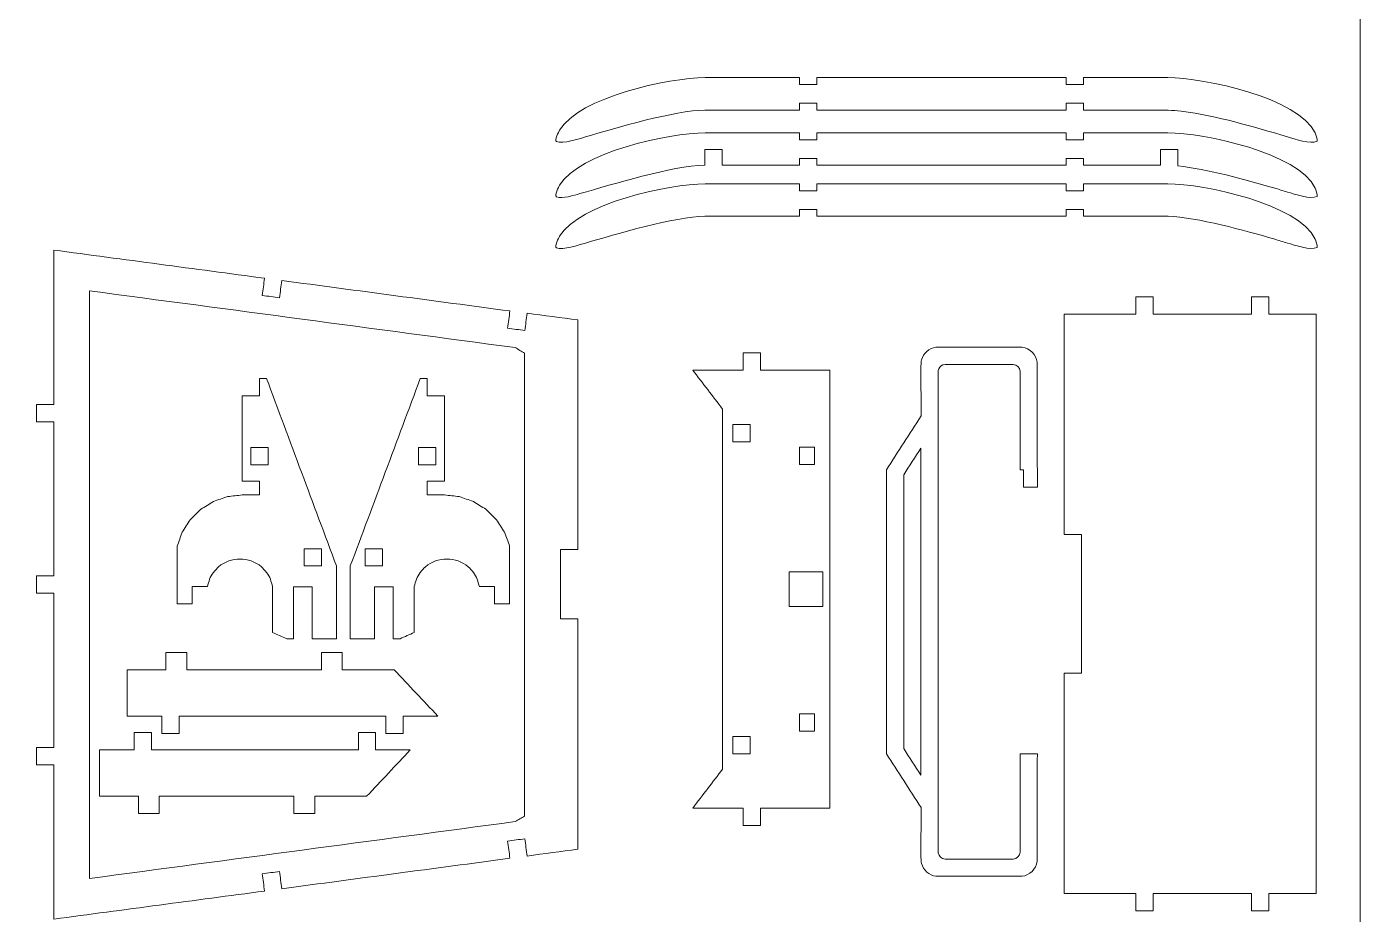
# Model space of a CAD drawing. Header units: centimetres. Extents: x -34.7 to 34.7, y -39.5 to 39.5.
# Drawn here: x 11.65 to 34.67, y -2.88 to 12.44 of the extents above; entities that cross this region are included whole.
import ezdxf

# ---------------------------------------------------------------- set-up
doc = ezdxf.new("R2010")
doc.units = ezdxf.units.CM
doc.header["$MEASUREMENT"] = 0
doc.layers.add('Camada 1', color=7, linetype='Continuous')

msp = doc.modelspace()

# ---------------------------------------------------------------- linework, layer by layer
at = {"layer": 'Camada 1', "color": 5, "lineweight": 9}
msp.add_open_spline([(-34.66849, -39.45036), (-34.66849, -39.45036), (-34.66849, 39.45036), (-34.66849, 39.45036), (-34.66849, 39.45036), (-34.66849, 39.45036), (34.66849, 39.45036), (34.66849, 39.45036), (34.66849, 39.45036), (34.66849, 39.45036), (34.66849, -39.45036), (34.66849, -39.45036), (34.66849, -39.45036), (34.66849, -39.45036), (-34.66849, -39.45036), (-34.66849, -39.45036)], degree=3, knots=[0, 0, 0, 0, 0.2, 0.2, 0.2, 0.2, 0.4, 0.4, 0.4, 0.4, 0.6, 0.6, 0.6, 0.6, 1, 1, 1, 1], dxfattribs=at)
at = {"layer": 'Camada 1', "color": 3, "lineweight": 9}
for points, knots in [([(31.34989, 11.00194), (30.86288, 11.00191), (30.37589, 11.00185), (29.88888, 11.00184), (29.88888, 11.00184), (29.88888, 11.04168), (29.88888, 11.08153), (29.88888, 11.12137), (29.88888, 11.12137), (29.78926, 11.12137), (29.68965, 11.12137), (29.59003, 11.12137), (29.59003, 11.12137), (29.59003, 11.08153), (29.59003, 11.04168), (29.59003, 11.00184), (29.59003, 11.00184), (28.15554, 11.00184), (26.72104, 11.00184), (25.28655, 11.00184), (25.28655, 11.00184), (25.28655, 11.04168), (25.28655, 11.08153), (25.28655, 11.12137), (25.28655, 11.12137), (25.18693, 11.12137), (25.08731, 11.12137), (24.98769, 11.12137), (24.98769, 11.12137), (24.98769, 11.08153), (24.98769, 11.04168), (24.98769, 11.00184), (24.98769, 11.00184), (24.44405, 11.00182), (23.9004, 11.00181), (23.35675, 11.0018), (23.35675, 11.0018), (22.84192, 10.99679), (21.80978, 10.691), (21.29722, 10.54005), (21.29722, 10.54005), (21.18567, 10.50718), (20.9046, 10.41074), (20.7973, 10.45895), (20.7973, 10.45895), (20.75802, 10.4766), (20.83389, 10.63181), (20.84901, 10.65656), (20.84901, 10.65656), (21.19872, 11.22866), (22.72488, 11.55739), (23.3648, 11.562), (23.3648, 11.562), (23.90577, 11.562), (24.44673, 11.562), (24.98769, 11.562), (24.98769, 11.562), (24.98769, 11.52216), (24.98769, 11.48229), (24.98769, 11.44246), (24.98769, 11.44246), (25.08731, 11.44246), (25.18693, 11.44246), (25.28655, 11.44246), (25.28655, 11.44246), (25.28655, 11.48229), (25.28655, 11.52216), (25.28655, 11.562), (25.28655, 11.562), (26.72104, 11.562), (28.15554, 11.562), (29.59003, 11.562), (29.59003, 11.562), (29.59003, 11.52216), (29.59003, 11.48229), (29.59003, 11.44246), (29.59003, 11.44246), (29.68965, 11.44246), (29.78926, 11.44246), (29.88888, 11.44246), (29.88888, 11.44246), (29.88888, 11.48229), (29.88888, 11.52216), (29.88888, 11.562), (29.88888, 11.562), (30.37445, 11.562), (30.86002, 11.562), (31.34559, 11.562), (31.34559, 11.562), (31.98065, 11.55741), (33.59558, 11.21638), (33.8871, 10.60931), (33.8871, 10.60931), (33.90473, 10.57259), (33.92759, 10.50579), (33.92285, 10.46398), (33.92285, 10.46398), (33.81084, 10.40633), (33.53562, 10.50399), (33.41317, 10.54005), (33.41317, 10.54005), (32.8005, 10.72047), (32.21551, 10.89662), (31.57929, 10.9837), (31.57929, 10.9837), (31.50283, 10.98978), (31.42636, 10.99585), (31.34989, 11.00194)], [0, 0, 0, 0, 0.03571429, 0.03571429, 0.03571429, 0.03571429, 0.07142857, 0.07142857, 0.07142857, 0.07142857, 0.10714286, 0.10714286, 0.10714286, 0.10714286, 0.14285714, 0.14285714, 0.14285714, 0.14285714, 0.17857143, 0.17857143, 0.17857143, 0.17857143, 0.21428571, 0.21428571, 0.21428571, 0.21428571, 0.25, 0.25, 0.25, 0.25, 0.28571429, 0.28571429, 0.28571429, 0.28571429, 0.32142857, 0.32142857, 0.32142857, 0.32142857, 0.35714286, 0.35714286, 0.35714286, 0.35714286, 0.39285714, 0.39285714, 0.39285714, 0.39285714, 0.42857143, 0.42857143, 0.42857143, 0.42857143, 0.46428571, 0.46428571, 0.46428571, 0.46428571, 0.5, 0.5, 0.5, 0.5, 0.53571429, 0.53571429, 0.53571429, 0.53571429, 0.57142857, 0.57142857, 0.57142857, 0.57142857, 0.60714286, 0.60714286, 0.60714286, 0.60714286, 0.64285714, 0.64285714, 0.64285714, 0.64285714, 0.67857143, 0.67857143, 0.67857143, 0.67857143, 0.71428571, 0.71428571, 0.71428571, 0.71428571, 0.75, 0.75, 0.75, 0.75, 0.78571429, 0.78571429, 0.78571429, 0.78571429, 0.82142857, 0.82142857, 0.82142857, 0.82142857, 0.85714286, 0.85714286, 0.85714286, 0.85714286, 0.89285714, 0.89285714, 0.89285714, 0.89285714, 0.92857143, 0.92857143, 0.92857143, 0.92857143, 1, 1, 1, 1]), ([(31.51757, 10.03815), (31.51757, 10.13243), (31.51757, 10.2267), (31.51757, 10.32099), (31.51757, 10.32099), (31.41755, 10.32099), (31.31754, 10.32099), (31.21754, 10.32099), (31.21754, 10.32099), (31.21754, 10.23058), (31.21754, 10.14015), (31.21754, 10.04974), (31.21754, 10.04974), (30.77465, 10.04973), (30.33176, 10.04973), (29.88888, 10.04972), (29.88888, 10.04972), (29.88888, 10.08956), (29.88888, 10.12941), (29.88888, 10.16927), (29.88888, 10.16927), (29.78926, 10.16927), (29.68965, 10.16925), (29.59003, 10.16925), (29.59003, 10.16925), (29.59003, 10.12941), (29.59003, 10.08956), (29.59003, 10.04972), (29.59003, 10.04972), (28.15554, 10.04968), (26.72104, 10.04966), (25.28655, 10.04963), (25.28655, 10.04963), (25.28655, 10.08948), (25.28655, 10.12932), (25.28655, 10.16917), (25.28655, 10.16917), (25.18693, 10.16917), (25.08731, 10.16917), (24.98769, 10.16917), (24.98769, 10.16917), (24.98769, 10.12932), (24.98769, 10.08947), (24.98769, 10.04962), (24.98769, 10.04962), (24.54406, 10.04961), (24.10043, 10.04961), (23.65679, 10.04959), (23.65679, 10.04959), (23.65679, 10.14005), (23.65679, 10.23053), (23.65679, 10.32099), (23.65679, 10.32099), (23.55677, 10.32099), (23.45676, 10.32099), (23.35675, 10.32099), (23.35675, 10.32099), (23.35675, 10.23053), (23.35675, 10.14005), (23.35675, 10.04959), (23.35675, 10.04959), (22.77875, 10.03836), (21.7724, 9.72283), (21.20019, 9.55954), (21.20019, 9.55954), (21.10337, 9.53192), (20.89263, 9.46394), (20.7973, 9.50675), (20.7973, 9.50675), (20.75799, 9.52441), (20.83398, 9.67978), (20.84901, 9.70435), (20.84901, 9.70435), (21.19871, 10.27645), (22.72488, 10.60519), (23.3648, 10.60981), (23.3648, 10.60981), (23.90577, 10.60981), (24.44673, 10.60981), (24.98769, 10.60981), (24.98769, 10.60981), (24.98769, 10.56996), (24.98769, 10.5301), (24.98769, 10.49026), (24.98769, 10.49026), (25.08731, 10.49026), (25.18693, 10.49026), (25.28655, 10.49026), (25.28655, 10.49026), (25.28655, 10.5301), (25.28655, 10.56996), (25.28655, 10.60981), (25.28655, 10.60981), (26.72104, 10.60981), (28.15554, 10.60981), (29.59003, 10.60981), (29.59003, 10.60981), (29.59003, 10.56996), (29.59003, 10.5301), (29.59003, 10.49026), (29.59003, 10.49026), (29.68965, 10.49026), (29.78926, 10.49026), (29.88888, 10.49026), (29.88888, 10.49026), (29.88888, 10.5301), (29.88888, 10.56996), (29.88888, 10.60981), (29.88888, 10.60981), (30.37445, 10.60981), (30.86002, 10.60981), (31.34559, 10.60981), (31.34559, 10.60981), (31.98063, 10.60522), (33.59565, 10.26415), (33.8871, 9.65711), (33.8871, 9.65711), (33.90473, 9.62039), (33.92759, 9.55357), (33.92285, 9.51178), (33.92285, 9.51178), (33.81083, 9.45412), (33.53565, 9.55178), (33.41317, 9.58785), (33.41317, 9.58785), (33.33492, 9.6111), (33.25668, 9.63436), (33.17842, 9.65762), (33.17842, 9.65762), (32.67687, 9.80467), (32.034, 9.98244), (31.51757, 10.03815)], [0, 0, 0, 0, 0.02941176, 0.02941176, 0.02941176, 0.02941176, 0.05882353, 0.05882353, 0.05882353, 0.05882353, 0.08823529, 0.08823529, 0.08823529, 0.08823529, 0.11764706, 0.11764706, 0.11764706, 0.11764706, 0.14705882, 0.14705882, 0.14705882, 0.14705882, 0.17647059, 0.17647059, 0.17647059, 0.17647059, 0.20588235, 0.20588235, 0.20588235, 0.20588235, 0.23529412, 0.23529412, 0.23529412, 0.23529412, 0.26470588, 0.26470588, 0.26470588, 0.26470588, 0.29411765, 0.29411765, 0.29411765, 0.29411765, 0.32352941, 0.32352941, 0.32352941, 0.32352941, 0.35294118, 0.35294118, 0.35294118, 0.35294118, 0.38235294, 0.38235294, 0.38235294, 0.38235294, 0.41176471, 0.41176471, 0.41176471, 0.41176471, 0.44117647, 0.44117647, 0.44117647, 0.44117647, 0.47058824, 0.47058824, 0.47058824, 0.47058824, 0.5, 0.5, 0.5, 0.5, 0.52941176, 0.52941176, 0.52941176, 0.52941176, 0.55882353, 0.55882353, 0.55882353, 0.55882353, 0.58823529, 0.58823529, 0.58823529, 0.58823529, 0.61764706, 0.61764706, 0.61764706, 0.61764706, 0.64705882, 0.64705882, 0.64705882, 0.64705882, 0.67647059, 0.67647059, 0.67647059, 0.67647059, 0.70588235, 0.70588235, 0.70588235, 0.70588235, 0.73529412, 0.73529412, 0.73529412, 0.73529412, 0.76470588, 0.76470588, 0.76470588, 0.76470588, 0.79411765, 0.79411765, 0.79411765, 0.79411765, 0.82352941, 0.82352941, 0.82352941, 0.82352941, 0.85294118, 0.85294118, 0.85294118, 0.85294118, 0.88235294, 0.88235294, 0.88235294, 0.88235294, 0.91176471, 0.91176471, 0.91176471, 0.91176471, 0.94117647, 0.94117647, 0.94117647, 0.94117647, 1, 1, 1, 1]), ([(31.34989, 9.16929), (30.86288, 9.16925), (30.37589, 9.16921), (29.88888, 9.16917), (29.88888, 9.16917), (29.88888, 9.20902), (29.88888, 9.24887), (29.88888, 9.28872), (29.88888, 9.28872), (29.78926, 9.28872), (29.68965, 9.28872), (29.59003, 9.28872), (29.59003, 9.28872), (29.59003, 9.24887), (29.59003, 9.20902), (29.59003, 9.16917), (29.59003, 9.16917), (28.15554, 9.16917), (26.72104, 9.16917), (25.28655, 9.16917), (25.28655, 9.16917), (25.28655, 9.20902), (25.28655, 9.24887), (25.28655, 9.28872), (25.28655, 9.28872), (25.18693, 9.28872), (25.08731, 9.28872), (24.98769, 9.28872), (24.98769, 9.28872), (24.98769, 9.24887), (24.98769, 9.20902), (24.98769, 9.16917), (24.98769, 9.16917), (24.44405, 9.16916), (23.9004, 9.16916), (23.35675, 9.16915), (23.35675, 9.16915), (22.84072, 9.16383), (21.81076, 8.85863), (21.29722, 8.70739), (21.29722, 8.70739), (21.18574, 8.67456), (20.90457, 8.57809), (20.7973, 8.62628), (20.7973, 8.62628), (20.75805, 8.64393), (20.83378, 8.79898), (20.84901, 8.8239), (20.84901, 8.8239), (21.19873, 9.39597), (22.72528, 9.72491), (23.3648, 9.72934), (23.3648, 9.72934), (23.90577, 9.72934), (24.44673, 9.72934), (24.98769, 9.72934), (24.98769, 9.72934), (24.98769, 9.6895), (24.98769, 9.64966), (24.98769, 9.60981), (24.98769, 9.60981), (25.08731, 9.60981), (25.18693, 9.60981), (25.28655, 9.60981), (25.28655, 9.60981), (25.28655, 9.64966), (25.28655, 9.6895), (25.28655, 9.72934), (25.28655, 9.72934), (26.72104, 9.72934), (28.15554, 9.72934), (29.59003, 9.72934), (29.59003, 9.72934), (29.59003, 9.6895), (29.59003, 9.64966), (29.59003, 9.60981), (29.59003, 9.60981), (29.68965, 9.60981), (29.78926, 9.60981), (29.88888, 9.60981), (29.88888, 9.60981), (29.88888, 9.64966), (29.88888, 9.6895), (29.88888, 9.72934), (29.88888, 9.72934), (30.37445, 9.72934), (30.86002, 9.72934), (31.34559, 9.72934), (31.34559, 9.72934), (31.98025, 9.72495), (33.59562, 9.38365), (33.8871, 8.77667), (33.8871, 8.77667), (33.90471, 8.73999), (33.92761, 8.67309), (33.92285, 8.63133), (33.92285, 8.63133), (33.81104, 8.57364), (33.53538, 8.6714), (33.41317, 8.70739), (33.41317, 8.70739), (33.33492, 8.73064), (33.25668, 8.7539), (33.17842, 8.77715), (33.17842, 8.77715), (32.67917, 8.92359), (31.86278, 9.15158), (31.34989, 9.16929)], [0, 0, 0, 0, 0.03571429, 0.03571429, 0.03571429, 0.03571429, 0.07142857, 0.07142857, 0.07142857, 0.07142857, 0.10714286, 0.10714286, 0.10714286, 0.10714286, 0.14285714, 0.14285714, 0.14285714, 0.14285714, 0.17857143, 0.17857143, 0.17857143, 0.17857143, 0.21428571, 0.21428571, 0.21428571, 0.21428571, 0.25, 0.25, 0.25, 0.25, 0.28571429, 0.28571429, 0.28571429, 0.28571429, 0.32142857, 0.32142857, 0.32142857, 0.32142857, 0.35714286, 0.35714286, 0.35714286, 0.35714286, 0.39285714, 0.39285714, 0.39285714, 0.39285714, 0.42857143, 0.42857143, 0.42857143, 0.42857143, 0.46428571, 0.46428571, 0.46428571, 0.46428571, 0.5, 0.5, 0.5, 0.5, 0.53571429, 0.53571429, 0.53571429, 0.53571429, 0.57142857, 0.57142857, 0.57142857, 0.57142857, 0.60714286, 0.60714286, 0.60714286, 0.60714286, 0.64285714, 0.64285714, 0.64285714, 0.64285714, 0.67857143, 0.67857143, 0.67857143, 0.67857143, 0.71428571, 0.71428571, 0.71428571, 0.71428571, 0.75, 0.75, 0.75, 0.75, 0.78571429, 0.78571429, 0.78571429, 0.78571429, 0.82142857, 0.82142857, 0.82142857, 0.82142857, 0.85714286, 0.85714286, 0.85714286, 0.85714286, 0.89285714, 0.89285714, 0.89285714, 0.89285714, 0.92857143, 0.92857143, 0.92857143, 0.92857143, 1, 1, 1, 1]), ([(21.16387, 7.37902), (20.87255, 7.41777), (20.58119, 7.45653), (20.28987, 7.49527), (20.28987, 7.49527), (20.27665, 7.39614), (20.26341, 7.297), (20.25019, 7.19787), (20.25019, 7.19787), (20.15105, 7.21109), (20.05192, 7.22433), (19.95276, 7.23755), (19.95276, 7.23755), (19.96602, 7.33668), (19.97924, 7.43582), (19.99247, 7.53495), (19.99247, 7.53495), (18.68021, 7.71004), (17.36793, 7.88512), (16.05567, 8.06021), (16.05567, 8.06021), (16.04245, 7.96108), (16.02922, 7.86195), (16.01601, 7.76283), (16.01601, 7.76283), (15.91688, 7.77605), (15.81774, 7.78928), (15.71861, 7.8025), (15.71861, 7.8025), (15.73184, 7.90163), (15.74507, 8.00077), (15.75829, 8.09989), (15.75829, 8.09989), (14.54604, 8.26164), (13.33379, 8.42339), (12.12152, 8.58513), (12.12152, 8.58513), (12.12152, 7.69784), (12.12152, 6.81055), (12.12152, 5.92325), (12.12152, 5.92325), (12.02152, 5.92325), (11.92152, 5.92325), (11.8215, 5.92325), (11.8215, 5.92325), (11.8215, 5.82325), (11.8215, 5.72323), (11.8215, 5.6232), (11.8215, 5.6232), (11.92152, 5.6232), (12.02152, 5.6232), (12.12152, 5.6232), (12.12152, 5.6232), (12.12152, 4.73592), (12.12152, 3.84864), (12.12152, 2.96135), (12.12152, 2.96135), (12.02152, 2.96135), (11.92152, 2.96135), (11.8215, 2.96135), (11.8215, 2.96135), (11.8215, 2.86133), (11.8215, 2.76133), (11.8215, 2.66132), (11.8215, 2.66132), (11.92152, 2.66132), (12.02152, 2.66132), (12.12152, 2.66132), (12.12152, 2.66132), (12.12152, 1.77402), (12.12152, 0.88672), (12.12152, -0.00058), (12.12152, -0.00058), (12.02152, -0.00058), (11.92152, -0.00058), (11.8215, -0.00058), (11.8215, -0.00058), (11.8215, -0.1006), (11.8215, -0.20059), (11.8215, -0.3006), (11.8215, -0.3006), (11.92152, -0.3006), (12.02152, -0.3006), (12.12152, -0.3006), (12.12152, -0.3006), (12.12152, -1.18789), (12.12152, -2.07519), (12.12152, -2.96247), (12.12152, -2.96247), (13.33379, -2.80073), (14.54604, -2.63898), (15.75829, -2.47723), (15.75829, -2.47723), (15.74507, -2.3781), (15.73184, -2.27898), (15.71861, -2.17985), (15.71861, -2.17985), (15.81774, -2.16661), (15.91688, -2.1534), (16.01601, -2.14016), (16.01601, -2.14016), (16.02922, -2.2393), (16.04245, -2.33843), (16.05567, -2.43757), (16.05567, -2.43757), (17.36793, -2.26246), (18.68021, -2.08738), (19.99247, -1.91228), (19.99247, -1.91228), (19.97924, -1.81315), (19.96602, -1.71402), (19.95276, -1.61489), (19.95276, -1.61489), (20.05192, -1.60166), (20.15105, -1.58844), (20.25019, -1.5752), (20.25019, -1.5752), (20.26341, -1.67434), (20.27665, -1.77348), (20.28987, -1.8726), (20.28987, -1.8726), (20.58119, -1.83379), (20.87255, -1.79498), (21.16387, -1.75616), (21.16387, -1.75616), (21.16387, -0.42998), (21.16387, 0.89619), (21.16387, 2.22237), (21.16387, 2.22237), (21.06426, 2.22237), (20.96465, 2.22237), (20.86503, 2.22237), (20.86503, 2.22237), (20.86503, 2.62083), (20.86503, 3.01932), (20.86503, 3.41778), (20.86503, 3.41778), (20.96465, 3.41778), (21.06426, 3.41778), (21.16387, 3.41778), (21.16387, 3.41778), (21.16387, 4.7382), (21.16387, 6.05861), (21.16387, 7.37902)], [0, 0, 0, 0, 0.02702703, 0.02702703, 0.02702703, 0.02702703, 0.05405405, 0.05405405, 0.05405405, 0.05405405, 0.08108108, 0.08108108, 0.08108108, 0.08108108, 0.10810811, 0.10810811, 0.10810811, 0.10810811, 0.13513514, 0.13513514, 0.13513514, 0.13513514, 0.16216216, 0.16216216, 0.16216216, 0.16216216, 0.18918919, 0.18918919, 0.18918919, 0.18918919, 0.21621622, 0.21621622, 0.21621622, 0.21621622, 0.24324324, 0.24324324, 0.24324324, 0.24324324, 0.27027027, 0.27027027, 0.27027027, 0.27027027, 0.2972973, 0.2972973, 0.2972973, 0.2972973, 0.32432432, 0.32432432, 0.32432432, 0.32432432, 0.35135135, 0.35135135, 0.35135135, 0.35135135, 0.37837838, 0.37837838, 0.37837838, 0.37837838, 0.40540541, 0.40540541, 0.40540541, 0.40540541, 0.43243243, 0.43243243, 0.43243243, 0.43243243, 0.45945946, 0.45945946, 0.45945946, 0.45945946, 0.48648649, 0.48648649, 0.48648649, 0.48648649, 0.51351351, 0.51351351, 0.51351351, 0.51351351, 0.54054054, 0.54054054, 0.54054054, 0.54054054, 0.56756757, 0.56756757, 0.56756757, 0.56756757, 0.59459459, 0.59459459, 0.59459459, 0.59459459, 0.62162162, 0.62162162, 0.62162162, 0.62162162, 0.64864865, 0.64864865, 0.64864865, 0.64864865, 0.67567568, 0.67567568, 0.67567568, 0.67567568, 0.7027027, 0.7027027, 0.7027027, 0.7027027, 0.72972973, 0.72972973, 0.72972973, 0.72972973, 0.75675676, 0.75675676, 0.75675676, 0.75675676, 0.78378378, 0.78378378, 0.78378378, 0.78378378, 0.81081081, 0.81081081, 0.81081081, 0.81081081, 0.83783784, 0.83783784, 0.83783784, 0.83783784, 0.86486486, 0.86486486, 0.86486486, 0.86486486, 0.89189189, 0.89189189, 0.89189189, 0.89189189, 0.91891892, 0.91891892, 0.91891892, 0.91891892, 0.94594595, 0.94594595, 0.94594595, 0.94594595, 1, 1, 1, 1]), ([(20.24518, 6.80639), (20.19132, 6.83846), (20.13748, 6.87053), (20.08363, 6.90259), (20.08363, 6.90259), (17.63451, 7.22937), (15.18539, 7.55614), (12.73628, 7.88292), (12.73628, 7.88292), (12.73628, 4.50184), (12.73628, 1.1208), (12.73628, -2.26027), (12.73628, -2.26027), (15.18539, -1.93351), (17.63451, -1.60672), (20.08363, -1.27995), (20.08363, -1.27995), (20.13748, -1.24787), (20.19132, -1.21579), (20.24518, -1.18371), (20.24518, -1.18371), (20.24518, 1.47965), (20.24518, 4.14302), (20.24518, 6.80639)], [0, 0, 0, 0, 0.14285714, 0.14285714, 0.14285714, 0.14285714, 0.28571429, 0.28571429, 0.28571429, 0.28571429, 0.42857143, 0.42857143, 0.42857143, 0.42857143, 0.57142857, 0.57142857, 0.57142857, 0.57142857, 0.71428571, 0.71428571, 0.71428571, 0.71428571, 1, 1, 1, 1]), ([(30.79712, -2.82042), (30.79712, -2.7208), (30.79712, -2.62118), (30.79712, -2.52156), (30.79712, -2.52156), (30.3843, -2.5215), (29.97147, -2.52143), (29.55865, -2.52137), (29.55865, -2.52137), (29.55938, -1.17816), (29.55985, 0.06539), (29.56004, 1.28426), (29.56004, 1.28426), (29.56004, 1.28426), (29.85923, 1.28411), (29.85923, 1.28411), (29.85923, 1.28411), (29.85923, 2.08106), (29.85923, 2.87799), (29.85923, 3.67493), (29.85923, 3.67493), (29.85923, 3.67493), (29.56006, 3.67486), (29.56006, 3.67486), (29.56006, 3.67486), (29.55988, 4.89417), (29.55943, 6.13809), (29.55865, 7.48171), (29.55865, 7.48171), (29.97147, 7.48177), (30.3843, 7.48184), (30.79712, 7.48191), (30.79712, 7.48191), (30.79712, 7.58153), (30.79712, 7.68114), (30.79712, 7.78075), (30.79712, 7.78075), (30.89674, 7.78075), (30.99636, 7.78075), (31.09597, 7.78075), (31.09597, 7.78075), (31.09597, 7.68114), (31.09597, 7.58153), (31.09597, 7.48191), (31.09597, 7.48191), (31.66131, 7.48191), (32.22666, 7.48191), (32.79199, 7.48191), (32.79199, 7.48191), (32.79199, 7.58153), (32.79199, 7.68114), (32.79199, 7.78075), (32.79199, 7.78075), (32.89161, 7.78075), (32.99122, 7.78075), (33.09084, 7.78075), (33.09084, 7.78075), (33.09084, 7.68114), (33.09084, 7.58153), (33.09084, 7.48191), (33.09084, 7.48191), (33.36355, 7.48191), (33.63627, 7.48191), (33.90897, 7.48191), (33.90897, 7.48191), (33.90897, 4.1474), (33.90896, 0.81293), (33.90896, -2.52156), (33.90896, -2.52156), (33.63625, -2.52156), (33.36355, -2.52156), (33.09084, -2.52156), (33.09084, -2.52156), (33.09084, -2.62118), (33.09084, -2.7208), (33.09084, -2.82042), (33.09084, -2.82042), (32.99122, -2.82042), (32.89161, -2.82042), (32.79199, -2.82042), (32.79199, -2.82042), (32.79199, -2.7208), (32.79199, -2.62118), (32.79199, -2.52156), (32.79199, -2.52156), (32.22666, -2.52156), (31.66131, -2.52156), (31.09597, -2.52156), (31.09597, -2.52156), (31.09597, -2.62118), (31.09597, -2.7208), (31.09597, -2.82042), (31.09597, -2.82042), (30.99636, -2.82042), (30.89674, -2.82042), (30.79712, -2.82042)], [0, 0, 0, 0, 0.04, 0.04, 0.04, 0.04, 0.08, 0.08, 0.08, 0.08, 0.12, 0.12, 0.12, 0.12, 0.16, 0.16, 0.16, 0.16, 0.2, 0.2, 0.2, 0.2, 0.24, 0.24, 0.24, 0.24, 0.28, 0.28, 0.28, 0.28, 0.32, 0.32, 0.32, 0.32, 0.36, 0.36, 0.36, 0.36, 0.4, 0.4, 0.4, 0.4, 0.44, 0.44, 0.44, 0.44, 0.48, 0.48, 0.48, 0.48, 0.52, 0.52, 0.52, 0.52, 0.56, 0.56, 0.56, 0.56, 0.6, 0.6, 0.6, 0.6, 0.64, 0.64, 0.64, 0.64, 0.68, 0.68, 0.68, 0.68, 0.72, 0.72, 0.72, 0.72, 0.76, 0.76, 0.76, 0.76, 0.8, 0.8, 0.8, 0.8, 0.84, 0.84, 0.84, 0.84, 0.88, 0.88, 0.88, 0.88, 0.92, 0.92, 0.92, 0.92, 1, 1, 1, 1]), ([(27.38574, 6.50527), (27.38574, 3.73056), (27.38574, 0.95584), (27.38574, -1.81887), (27.38574, -1.81887), (27.39188, -1.88135), (27.4404, -1.91942), (27.50272, -1.92556), (27.50272, -1.92556), (27.89396, -1.92556), (28.28521, -1.92556), (28.67645, -1.92556), (28.67645, -1.92556), (28.74582, -1.91642), (28.79136, -1.87665), (28.796, -1.80601), (28.796, -1.80601), (28.796, -1.23981), (28.796, -0.6736), (28.796, -0.10738), (28.796, -0.10738), (28.8955, -0.10738), (28.99499, -0.10738), (29.09449, -0.10738), (29.09449, -0.10738), (29.09377, -0.72645), (29.09302, -1.3455), (29.0923, -1.96457), (29.0923, -1.96457), (29.0749, -2.09607), (28.96079, -2.2083), (28.83501, -2.22185), (28.83501, -2.22185), (28.33806, -2.22185), (27.84111, -2.22185), (27.34418, -2.22185), (27.34418, -2.22185), (27.22459, -2.206), (27.12892, -2.11636), (27.09451, -2.00291), (27.09451, -2.00291), (27.07136, -1.92655), (27.09772, -1.07285), (27.08688, -1.03598), (27.08688, -1.03598), (26.88765, -0.72645), (26.68841, -0.41691), (26.48918, -0.10738), (26.48918, -0.10738), (26.48918, 1.52634), (26.48918, 3.16007), (26.48918, 4.79379), (26.48918, 4.79379), (26.68841, 5.10332), (26.88765, 5.41284), (27.08688, 5.72237), (27.08688, 5.72237), (27.09772, 5.75925), (27.07136, 6.61294), (27.09451, 6.6893), (27.09451, 6.6893), (27.12914, 6.80344), (27.23065, 6.89592), (27.34418, 6.90825), (27.34418, 6.90825), (27.84111, 6.90825), (28.33806, 6.90825), (28.83501, 6.90825), (28.83501, 6.90825), (28.96449, 6.89108), (29.07518, 6.78039), (29.0923, 6.65096), (29.0923, 6.65096), (29.09314, 5.93228), (29.09399, 5.21362), (29.09485, 4.49494), (29.09485, 4.49494), (29.01516, 4.49494), (28.93543, 4.49494), (28.85577, 4.49494), (28.85577, 4.49494), (28.85577, 4.59456), (28.85577, 4.69418), (28.85577, 4.79379), (28.85577, 4.79379), (28.83584, 4.79379), (28.81592, 4.79379), (28.796, 4.79379), (28.796, 4.79379), (28.796, 5.36), (28.796, 5.92621), (28.796, 6.49242), (28.796, 6.49242), (28.78904, 6.56294), (28.74697, 6.60501), (28.67645, 6.61195), (28.67645, 6.61195), (28.28521, 6.61195), (27.89396, 6.61195), (27.50272, 6.61195), (27.50272, 6.61195), (27.43851, 6.60563), (27.42094, 6.58106), (27.39228, 6.53816), (27.39228, 6.53816), (27.39011, 6.52719), (27.38792, 6.51623), (27.38574, 6.50527)], [0, 0, 0, 0, 0.03571429, 0.03571429, 0.03571429, 0.03571429, 0.07142857, 0.07142857, 0.07142857, 0.07142857, 0.10714286, 0.10714286, 0.10714286, 0.10714286, 0.14285714, 0.14285714, 0.14285714, 0.14285714, 0.17857143, 0.17857143, 0.17857143, 0.17857143, 0.21428571, 0.21428571, 0.21428571, 0.21428571, 0.25, 0.25, 0.25, 0.25, 0.28571429, 0.28571429, 0.28571429, 0.28571429, 0.32142857, 0.32142857, 0.32142857, 0.32142857, 0.35714286, 0.35714286, 0.35714286, 0.35714286, 0.39285714, 0.39285714, 0.39285714, 0.39285714, 0.42857143, 0.42857143, 0.42857143, 0.42857143, 0.46428571, 0.46428571, 0.46428571, 0.46428571, 0.5, 0.5, 0.5, 0.5, 0.53571429, 0.53571429, 0.53571429, 0.53571429, 0.57142857, 0.57142857, 0.57142857, 0.57142857, 0.60714286, 0.60714286, 0.60714286, 0.60714286, 0.64285714, 0.64285714, 0.64285714, 0.64285714, 0.67857143, 0.67857143, 0.67857143, 0.67857143, 0.71428571, 0.71428571, 0.71428571, 0.71428571, 0.75, 0.75, 0.75, 0.75, 0.78571429, 0.78571429, 0.78571429, 0.78571429, 0.82142857, 0.82142857, 0.82142857, 0.82142857, 0.85714286, 0.85714286, 0.85714286, 0.85714286, 0.89285714, 0.89285714, 0.89285714, 0.89285714, 0.92857143, 0.92857143, 0.92857143, 0.92857143, 1, 1, 1, 1]), ([(24.31603, -1.04613), (24.71451, -1.04613), (25.11295, -1.04613), (25.51144, -1.04613), (25.51144, -1.04613), (25.51144, 1.47413), (25.51144, 3.99437), (25.51144, 6.51463), (25.51144, 6.51463), (25.11295, 6.51463), (24.71451, 6.51463), (24.31603, 6.51463), (24.31603, 6.51463), (24.31603, 6.61465), (24.31603, 6.71465), (24.31603, 6.81465), (24.31603, 6.81465), (24.21603, 6.81465), (24.11601, 6.81465), (24.016, 6.81465), (24.016, 6.81465), (24.016, 6.71465), (24.016, 6.61465), (24.016, 6.51463), (24.016, 6.51463), (23.72647, 6.51463), (23.43694, 6.51463), (23.14742, 6.51463), (23.14742, 6.51463), (23.31931, 6.28985), (23.49121, 6.06507), (23.66311, 5.84029), (23.66311, 5.84029), (23.66311, 3.76959), (23.66311, 1.6989), (23.66311, -0.3718), (23.66311, -0.3718), (23.49121, -0.59657), (23.31931, -0.82136), (23.14742, -1.04613), (23.14742, -1.04613), (23.43694, -1.04613), (23.72647, -1.04613), (24.016, -1.04613), (24.016, -1.04613), (24.016, -1.14614), (24.016, -1.24614), (24.016, -1.34615), (24.016, -1.34615), (24.11601, -1.34615), (24.21603, -1.34615), (24.31603, -1.34615), (24.31603, -1.34615), (24.31603, -1.24614), (24.31603, -1.14614), (24.31603, -1.04613)], [0, 0, 0, 0, 0.06666667, 0.06666667, 0.06666667, 0.06666667, 0.13333333, 0.13333333, 0.13333333, 0.13333333, 0.2, 0.2, 0.2, 0.2, 0.26666667, 0.26666667, 0.26666667, 0.26666667, 0.33333333, 0.33333333, 0.33333333, 0.33333333, 0.4, 0.4, 0.4, 0.4, 0.46666667, 0.46666667, 0.46666667, 0.46666667, 0.53333333, 0.53333333, 0.53333333, 0.53333333, 0.6, 0.6, 0.6, 0.6, 0.66666667, 0.66666667, 0.66666667, 0.66666667, 0.73333333, 0.73333333, 0.73333333, 0.73333333, 0.8, 0.8, 0.8, 0.8, 0.86666667, 0.86666667, 0.86666667, 0.86666667, 1, 1, 1, 1])]:
    msp.add_open_spline(points, degree=3, knots=knots, dxfattribs=at)
at = {"layer": 'Camada 1', "color": 2, "lineweight": 9}
for points, knots in [([(15.67255, 4.59824), (15.57293, 4.59824), (15.47332, 4.59824), (15.3737, 4.59824), (15.3737, 4.59824), (15.3737, 5.0891), (15.3737, 5.57997), (15.3737, 6.07083), (15.3737, 6.07083), (15.47332, 6.07083), (15.57293, 6.07083), (15.67255, 6.07083), (15.67255, 6.07083), (15.67255, 6.17044), (15.67255, 6.27006), (15.67255, 6.36968), (15.67255, 6.36968), (15.71239, 6.36968), (15.75224, 6.36968), (15.79208, 6.36968), (15.79208, 6.36968), (16.19454, 5.29077), (16.597, 4.21187), (16.99946, 3.13297), (16.99946, 3.13297), (16.99946, 2.71457), (16.99946, 2.29618), (16.99946, 1.87778), (16.99946, 1.87778), (16.85998, 1.87778), (16.72052, 1.87778), (16.58105, 1.87778), (16.58105, 1.87778), (16.58105, 2.17664), (16.58105, 2.4755), (16.58105, 2.77435), (16.58105, 2.77435), (16.47402, 2.77435), (16.36699, 2.77435), (16.25996, 2.77435), (16.25996, 2.77435), (16.25996, 2.4755), (16.25996, 2.17664), (16.25996, 1.87778), (16.25996, 1.87778), (16.22012, 1.87778), (16.18027, 1.87778), (16.14043, 1.87778), (16.14043, 1.87778), (16.05903, 1.91351), (15.97762, 1.94922), (15.89622, 1.98494), (15.89622, 1.98494), (15.89622, 2.24889), (15.89622, 2.51285), (15.89622, 2.7768), (15.89622, 2.7768), (15.88401, 2.81957), (15.8718, 2.86236), (15.85958, 2.90513), (15.85958, 2.90513), (15.83059, 2.97455), (15.76054, 3.07049), (15.70326, 3.11925), (15.70326, 3.11925), (15.49407, 3.29726), (15.17469, 3.2973), (14.9655, 3.11925), (14.9655, 3.11925), (14.90823, 3.07051), (14.83814, 2.97452), (14.80918, 2.90513), (14.80918, 2.90513), (14.79696, 2.86236), (14.78475, 2.81957), (14.77254, 2.7768), (14.77254, 2.7768), (14.68543, 2.7768), (14.59837, 2.7768), (14.51128, 2.7768), (14.51128, 2.7768), (14.51128, 2.67718), (14.51128, 2.57756), (14.51128, 2.47794), (14.51128, 2.47794), (14.42418, 2.47794), (14.33709, 2.47794), (14.25001, 2.47794), (14.25001, 2.47794), (14.25001, 2.81014), (14.25001, 3.14235), (14.25001, 3.47455), (14.25001, 3.47455), (14.27918, 3.5549), (14.30833, 3.63527), (14.3375, 3.71562), (14.3375, 3.71562), (14.38366, 3.78757), (14.42983, 3.85952), (14.47598, 3.93146), (14.47598, 3.93146), (14.53687, 3.99148), (14.59776, 4.05146), (14.65864, 4.11146), (14.65864, 4.11146), (14.73127, 4.15657), (14.80387, 4.20167), (14.8765, 4.24677), (14.8765, 4.24677), (14.95728, 4.27474), (15.03803, 4.30273), (15.11882, 4.3307), (15.11882, 4.3307), (15.20379, 4.3402), (15.28873, 4.34967), (15.3737, 4.35916), (15.3737, 4.35916), (15.47332, 4.35916), (15.57293, 4.35916), (15.67255, 4.35916), (15.67255, 4.35916), (15.67255, 4.43886), (15.67255, 4.51855), (15.67255, 4.59824)], [0, 0, 0, 0, 0.03125, 0.03125, 0.03125, 0.03125, 0.0625, 0.0625, 0.0625, 0.0625, 0.09375, 0.09375, 0.09375, 0.09375, 0.125, 0.125, 0.125, 0.125, 0.15625, 0.15625, 0.15625, 0.15625, 0.1875, 0.1875, 0.1875, 0.1875, 0.21875, 0.21875, 0.21875, 0.21875, 0.25, 0.25, 0.25, 0.25, 0.28125, 0.28125, 0.28125, 0.28125, 0.3125, 0.3125, 0.3125, 0.3125, 0.34375, 0.34375, 0.34375, 0.34375, 0.375, 0.375, 0.375, 0.375, 0.40625, 0.40625, 0.40625, 0.40625, 0.4375, 0.4375, 0.4375, 0.4375, 0.46875, 0.46875, 0.46875, 0.46875, 0.5, 0.5, 0.5, 0.5, 0.53125, 0.53125, 0.53125, 0.53125, 0.5625, 0.5625, 0.5625, 0.5625, 0.59375, 0.59375, 0.59375, 0.59375, 0.625, 0.625, 0.625, 0.625, 0.65625, 0.65625, 0.65625, 0.65625, 0.6875, 0.6875, 0.6875, 0.6875, 0.71875, 0.71875, 0.71875, 0.71875, 0.75, 0.75, 0.75, 0.75, 0.78125, 0.78125, 0.78125, 0.78125, 0.8125, 0.8125, 0.8125, 0.8125, 0.84375, 0.84375, 0.84375, 0.84375, 0.875, 0.875, 0.875, 0.875, 0.90625, 0.90625, 0.90625, 0.90625, 0.9375, 0.9375, 0.9375, 0.9375, 1, 1, 1, 1]), ([(18.56546, 4.59824), (18.66506, 4.59824), (18.76469, 4.59824), (18.86431, 4.59824), (18.86431, 4.59824), (18.86431, 5.0891), (18.86431, 5.57997), (18.86431, 6.07083), (18.86431, 6.07083), (18.76469, 6.07083), (18.66506, 6.07083), (18.56546, 6.07083), (18.56546, 6.07083), (18.56546, 6.17044), (18.56546, 6.27006), (18.56546, 6.36968), (18.56546, 6.36968), (18.52561, 6.36968), (18.48577, 6.36968), (18.44592, 6.36968), (18.44592, 6.36968), (18.04347, 5.29077), (17.641, 4.21187), (17.23855, 3.13297), (17.23855, 3.13297), (17.23855, 2.71457), (17.23855, 2.29618), (17.23855, 1.87778), (17.23855, 1.87778), (17.37801, 1.87778), (17.51749, 1.87778), (17.65695, 1.87778), (17.65695, 1.87778), (17.65695, 2.17664), (17.65695, 2.4755), (17.65695, 2.77435), (17.65695, 2.77435), (17.76398, 2.77435), (17.87101, 2.77435), (17.97804, 2.77435), (17.97804, 2.77435), (17.97804, 2.4755), (17.97804, 2.17664), (17.97804, 1.87778), (17.97804, 1.87778), (18.01789, 1.87778), (18.05773, 1.87778), (18.09758, 1.87778), (18.09758, 1.87778), (18.17897, 1.91351), (18.26039, 1.94922), (18.34178, 1.98494), (18.34178, 1.98494), (18.34178, 2.24889), (18.34178, 2.51285), (18.34178, 2.7768), (18.34178, 2.7768), (18.35401, 2.81957), (18.3662, 2.86236), (18.37842, 2.90513), (18.37842, 2.90513), (18.40742, 2.97455), (18.47746, 3.07049), (18.53474, 3.11925), (18.53474, 3.11925), (18.74394, 3.29726), (19.06331, 3.2973), (19.2725, 3.11925), (19.2725, 3.11925), (19.32978, 3.07051), (19.39986, 2.97452), (19.42883, 2.90513), (19.42883, 2.90513), (19.44105, 2.86236), (19.45325, 2.81957), (19.46548, 2.7768), (19.46548, 2.7768), (19.55256, 2.7768), (19.63965, 2.7768), (19.72672, 2.7768), (19.72672, 2.7768), (19.72672, 2.67718), (19.72672, 2.57756), (19.72672, 2.47794), (19.72672, 2.47794), (19.81382, 2.47794), (19.90091, 2.47794), (19.988, 2.47794), (19.988, 2.47794), (19.988, 2.81014), (19.988, 3.14235), (19.988, 3.47455), (19.988, 3.47455), (19.95883, 3.5549), (19.92967, 3.63527), (19.90051, 3.71562), (19.90051, 3.71562), (19.85434, 3.78757), (19.80818, 3.85952), (19.76202, 3.93146), (19.76202, 3.93146), (19.70113, 3.99148), (19.64025, 4.05146), (19.57937, 4.11146), (19.57937, 4.11146), (19.50675, 4.15657), (19.43413, 4.20167), (19.36151, 4.24677), (19.36151, 4.24677), (19.28073, 4.27474), (19.19996, 4.30273), (19.11918, 4.3307), (19.11918, 4.3307), (19.03422, 4.3402), (18.94926, 4.34967), (18.86431, 4.35916), (18.86431, 4.35916), (18.76469, 4.35916), (18.66506, 4.35916), (18.56546, 4.35916), (18.56546, 4.35916), (18.56546, 4.43886), (18.56546, 4.51855), (18.56546, 4.59824)], [0, 0, 0, 0, 0.03125, 0.03125, 0.03125, 0.03125, 0.0625, 0.0625, 0.0625, 0.0625, 0.09375, 0.09375, 0.09375, 0.09375, 0.125, 0.125, 0.125, 0.125, 0.15625, 0.15625, 0.15625, 0.15625, 0.1875, 0.1875, 0.1875, 0.1875, 0.21875, 0.21875, 0.21875, 0.21875, 0.25, 0.25, 0.25, 0.25, 0.28125, 0.28125, 0.28125, 0.28125, 0.3125, 0.3125, 0.3125, 0.3125, 0.34375, 0.34375, 0.34375, 0.34375, 0.375, 0.375, 0.375, 0.375, 0.40625, 0.40625, 0.40625, 0.40625, 0.4375, 0.4375, 0.4375, 0.4375, 0.46875, 0.46875, 0.46875, 0.46875, 0.5, 0.5, 0.5, 0.5, 0.53125, 0.53125, 0.53125, 0.53125, 0.5625, 0.5625, 0.5625, 0.5625, 0.59375, 0.59375, 0.59375, 0.59375, 0.625, 0.625, 0.625, 0.625, 0.65625, 0.65625, 0.65625, 0.65625, 0.6875, 0.6875, 0.6875, 0.6875, 0.71875, 0.71875, 0.71875, 0.71875, 0.75, 0.75, 0.75, 0.75, 0.78125, 0.78125, 0.78125, 0.78125, 0.8125, 0.8125, 0.8125, 0.8125, 0.84375, 0.84375, 0.84375, 0.84375, 0.875, 0.875, 0.875, 0.875, 0.90625, 0.90625, 0.90625, 0.90625, 0.9375, 0.9375, 0.9375, 0.9375, 1, 1, 1, 1]), ([(17.0995, 1.34221), (17.39793, 1.34221), (17.69637, 1.34221), (17.99479, 1.34221), (17.99479, 1.34221), (18.24597, 1.07539), (18.49715, 0.80859), (18.74832, 0.54177), (18.74832, 0.54177), (18.54908, 0.54177), (18.34984, 0.54177), (18.15059, 0.54177), (18.15059, 0.54177), (18.15059, 0.44215), (18.15059, 0.34254), (18.15059, 0.24292), (18.15059, 0.24292), (18.05097, 0.24292), (17.95136, 0.24292), (17.85174, 0.24292), (17.85174, 0.24292), (17.85174, 0.34254), (17.85174, 0.44215), (17.85174, 0.54177), (17.85174, 0.54177), (16.66228, 0.54177), (15.47281, 0.54177), (14.28335, 0.54177), (14.28335, 0.54177), (14.28335, 0.44215), (14.28335, 0.34254), (14.28335, 0.24292), (14.28335, 0.24292), (14.18373, 0.24292), (14.08411, 0.24292), (13.98449, 0.24292), (13.98449, 0.24292), (13.98449, 0.34254), (13.98449, 0.44215), (13.98449, 0.54177), (13.98449, 0.54177), (13.78526, 0.54177), (13.58601, 0.54177), (13.38678, 0.54177), (13.38678, 0.54177), (13.38678, 0.80859), (13.38678, 1.07539), (13.38678, 1.34221), (13.38678, 1.34221), (13.60974, 1.34221), (13.8327, 1.34221), (14.05566, 1.34221), (14.05566, 1.34221), (14.05566, 1.44183), (14.05566, 1.54144), (14.05566, 1.64104), (14.05566, 1.64104), (14.17519, 1.64104), (14.29474, 1.64104), (14.41427, 1.64104), (14.41427, 1.64104), (14.41427, 1.54144), (14.41427, 1.44183), (14.41427, 1.34221), (14.41427, 1.34221), (15.1898, 1.34221), (15.96535, 1.34221), (16.74089, 1.34221), (16.74089, 1.34221), (16.74089, 1.44183), (16.74089, 1.54144), (16.74089, 1.64104), (16.74089, 1.64104), (16.86043, 1.64104), (16.97997, 1.64104), (17.0995, 1.64104), (17.0995, 1.64104), (17.0995, 1.54144), (17.0995, 1.44183), (17.0995, 1.34221)], [0, 0, 0, 0, 0.04761905, 0.04761905, 0.04761905, 0.04761905, 0.0952381, 0.0952381, 0.0952381, 0.0952381, 0.14285714, 0.14285714, 0.14285714, 0.14285714, 0.19047619, 0.19047619, 0.19047619, 0.19047619, 0.23809524, 0.23809524, 0.23809524, 0.23809524, 0.28571429, 0.28571429, 0.28571429, 0.28571429, 0.33333333, 0.33333333, 0.33333333, 0.33333333, 0.38095238, 0.38095238, 0.38095238, 0.38095238, 0.42857143, 0.42857143, 0.42857143, 0.42857143, 0.47619048, 0.47619048, 0.47619048, 0.47619048, 0.52380952, 0.52380952, 0.52380952, 0.52380952, 0.57142857, 0.57142857, 0.57142857, 0.57142857, 0.61904762, 0.61904762, 0.61904762, 0.61904762, 0.66666667, 0.66666667, 0.66666667, 0.66666667, 0.71428571, 0.71428571, 0.71428571, 0.71428571, 0.76190476, 0.76190476, 0.76190476, 0.76190476, 0.80952381, 0.80952381, 0.80952381, 0.80952381, 0.85714286, 0.85714286, 0.85714286, 0.85714286, 0.9047619, 0.9047619, 0.9047619, 0.9047619, 1, 1, 1, 1]), ([(16.6245, -0.84229), (16.92293, -0.84229), (17.22136, -0.84229), (17.51979, -0.84229), (17.51979, -0.84229), (17.77097, -0.57547), (18.02215, -0.30867), (18.27332, -0.04185), (18.27332, -0.04185), (18.07407, -0.04185), (17.87484, -0.04185), (17.67558, -0.04185), (17.67558, -0.04185), (17.67558, 0.05777), (17.67558, 0.15737), (17.67558, 0.257), (17.67558, 0.257), (17.57597, 0.257), (17.47635, 0.257), (17.37674, 0.257), (17.37674, 0.257), (17.37674, 0.15737), (17.37674, 0.05777), (17.37674, -0.04185), (17.37674, -0.04185), (16.18727, -0.04185), (14.9978, -0.04185), (13.80834, -0.04185), (13.80834, -0.04185), (13.80834, 0.05777), (13.80834, 0.15737), (13.80834, 0.257), (13.80834, 0.257), (13.70872, 0.257), (13.6091, 0.257), (13.50949, 0.257), (13.50949, 0.257), (13.50949, 0.15737), (13.50949, 0.05777), (13.50949, -0.04185), (13.50949, -0.04185), (13.31025, -0.04185), (13.111, -0.04185), (12.91178, -0.04185), (12.91178, -0.04185), (12.91178, -0.30867), (12.91178, -0.57547), (12.91178, -0.84229), (12.91178, -0.84229), (13.13473, -0.84229), (13.35769, -0.84229), (13.58066, -0.84229), (13.58066, -0.84229), (13.58066, -0.94191), (13.58066, -1.04152), (13.58066, -1.14113), (13.58066, -1.14113), (13.70019, -1.14113), (13.81973, -1.14113), (13.93927, -1.14113), (13.93927, -1.14113), (13.93927, -1.04152), (13.93927, -0.94191), (13.93927, -0.84229), (13.93927, -0.84229), (14.7148, -0.84229), (15.49035, -0.84229), (16.26589, -0.84229), (16.26589, -0.84229), (16.26589, -0.94191), (16.26589, -1.04152), (16.26589, -1.14113), (16.26589, -1.14113), (16.38542, -1.14113), (16.50496, -1.14113), (16.6245, -1.14113), (16.6245, -1.14113), (16.6245, -1.04152), (16.6245, -0.94191), (16.6245, -0.84229)], [0, 0, 0, 0, 0.04761905, 0.04761905, 0.04761905, 0.04761905, 0.0952381, 0.0952381, 0.0952381, 0.0952381, 0.14285714, 0.14285714, 0.14285714, 0.14285714, 0.19047619, 0.19047619, 0.19047619, 0.19047619, 0.23809524, 0.23809524, 0.23809524, 0.23809524, 0.28571429, 0.28571429, 0.28571429, 0.28571429, 0.33333333, 0.33333333, 0.33333333, 0.33333333, 0.38095238, 0.38095238, 0.38095238, 0.38095238, 0.42857143, 0.42857143, 0.42857143, 0.42857143, 0.47619048, 0.47619048, 0.47619048, 0.47619048, 0.52380952, 0.52380952, 0.52380952, 0.52380952, 0.57142857, 0.57142857, 0.57142857, 0.57142857, 0.61904762, 0.61904762, 0.61904762, 0.61904762, 0.66666667, 0.66666667, 0.66666667, 0.66666667, 0.71428571, 0.71428571, 0.71428571, 0.71428571, 0.76190476, 0.76190476, 0.76190476, 0.76190476, 0.80952381, 0.80952381, 0.80952381, 0.80952381, 0.85714286, 0.85714286, 0.85714286, 0.85714286, 0.9047619, 0.9047619, 0.9047619, 0.9047619, 1, 1, 1, 1])]:
    msp.add_open_spline(points, degree=3, knots=knots, dxfattribs=at)
at = {"layer": 'Camada 1', "lineweight": 9}
for points in [[(24.13957, 5.57653), (24.03957, 5.57653), (23.93957, 5.57653), (23.83957, 5.57653), (23.83957, 5.57653), (23.83957, 5.47651), (23.83957, 5.37651), (23.83957, 5.2765), (23.83957, 5.2765), (23.93957, 5.2765), (24.03957, 5.2765), (24.13957, 5.2765), (24.13957, 5.2765), (24.13957, 5.37651), (24.13957, 5.47651), (24.13957, 5.57653)], [(15.82197, 5.17849), (15.72235, 5.17849), (15.62274, 5.17849), (15.52312, 5.17849), (15.52312, 5.17849), (15.52312, 5.07887), (15.52312, 4.97926), (15.52312, 4.87964), (15.52312, 4.87964), (15.62274, 4.87964), (15.72235, 4.87964), (15.82197, 4.87964), (15.82197, 4.87964), (15.82197, 4.97926), (15.82197, 5.07887), (15.82197, 5.17849)], [(18.41604, 5.17849), (18.51566, 5.17849), (18.61527, 5.17849), (18.71489, 5.17849), (18.71489, 5.17849), (18.71489, 5.07887), (18.71489, 4.97926), (18.71489, 4.87964), (18.71489, 4.87964), (18.61527, 4.87964), (18.51566, 4.87964), (18.41604, 4.87964), (18.41604, 4.87964), (18.41604, 4.97926), (18.41604, 5.07887), (18.41604, 5.17849)], [(24.98892, 5.18489), (25.07599, 5.18489), (25.16308, 5.18489), (25.25019, 5.18489), (25.25019, 5.18489), (25.25019, 5.08527), (25.25019, 4.98566), (25.25019, 4.88604), (25.25019, 4.88604), (25.16308, 4.88604), (25.07599, 4.88604), (24.98892, 4.88604), (24.98892, 4.88604), (24.98892, 4.98566), (24.98892, 5.08527), (24.98892, 5.18489)], [(26.78803, 4.70592), (26.78803, 3.13078), (26.78803, 1.55562), (26.78803, -0.01952), (26.78803, -0.01952), (26.88679, -0.17296), (26.98555, -0.32641), (27.08433, -0.47985), (27.08433, -0.47985), (27.08433, 1.40218), (27.08433, 3.2842), (27.08433, 5.16624), (27.08433, 5.16624), (26.98555, 5.0128), (26.88679, 4.85936), (26.78803, 4.70592)], [(16.44318, 3.43182), (16.44318, 3.3322), (16.44318, 3.23259), (16.44318, 3.13297), (16.44318, 3.13297), (16.5428, 3.13297), (16.64241, 3.13297), (16.74202, 3.13297), (16.74202, 3.13297), (16.74202, 3.23259), (16.74202, 3.3322), (16.74202, 3.43182), (16.74202, 3.43182), (16.64241, 3.43182), (16.5428, 3.43182), (16.44318, 3.43182)], [(17.79482, 3.43182), (17.79482, 3.3322), (17.79482, 3.23259), (17.79482, 3.13297), (17.79482, 3.13297), (17.6952, 3.13297), (17.59558, 3.13297), (17.49598, 3.13297), (17.49598, 3.13297), (17.49598, 3.23259), (17.49598, 3.3322), (17.49598, 3.43182), (17.49598, 3.43182), (17.59558, 3.43182), (17.6952, 3.43182), (17.79482, 3.43182)], [(24.80961, 2.43545), (25.0037, 2.43545), (25.19781, 2.43545), (25.39191, 2.43545), (25.39191, 2.43545), (25.39191, 2.63469), (25.39191, 2.83391), (25.39191, 3.03315), (25.39191, 3.03315), (25.19781, 3.03315), (25.0037, 3.03315), (24.80961, 3.03315), (24.80961, 3.03315), (24.80961, 2.83391), (24.80961, 2.63469), (24.80961, 2.43545)], [(24.98892, 0.58256), (25.07599, 0.58256), (25.16308, 0.58256), (25.25019, 0.58256), (25.25019, 0.58256), (25.25019, 0.48294), (25.25019, 0.38332), (25.25019, 0.28371), (25.25019, 0.28371), (25.16308, 0.28371), (25.07599, 0.28371), (24.98892, 0.28371), (24.98892, 0.28371), (24.98892, 0.38332), (24.98892, 0.48294), (24.98892, 0.58256)], [(23.83957, -0.10803), (23.93957, -0.10803), (24.03957, -0.10803), (24.13957, -0.10803), (24.13957, -0.10803), (24.13957, -0.00802), (24.13957, 0.09199), (24.13957, 0.192), (24.13957, 0.192), (24.03957, 0.192), (23.93957, 0.192), (23.83957, 0.192), (23.83957, 0.192), (23.83957, 0.09199), (23.83957, -0.00802), (23.83957, -0.10803)]]:
    msp.add_open_spline(points, degree=3, knots=[0, 0, 0, 0, 0.2, 0.2, 0.2, 0.2, 0.4, 0.4, 0.4, 0.4, 0.6, 0.6, 0.6, 0.6, 1, 1, 1, 1], dxfattribs=at)

doc.saveas('drawing.dxf')
